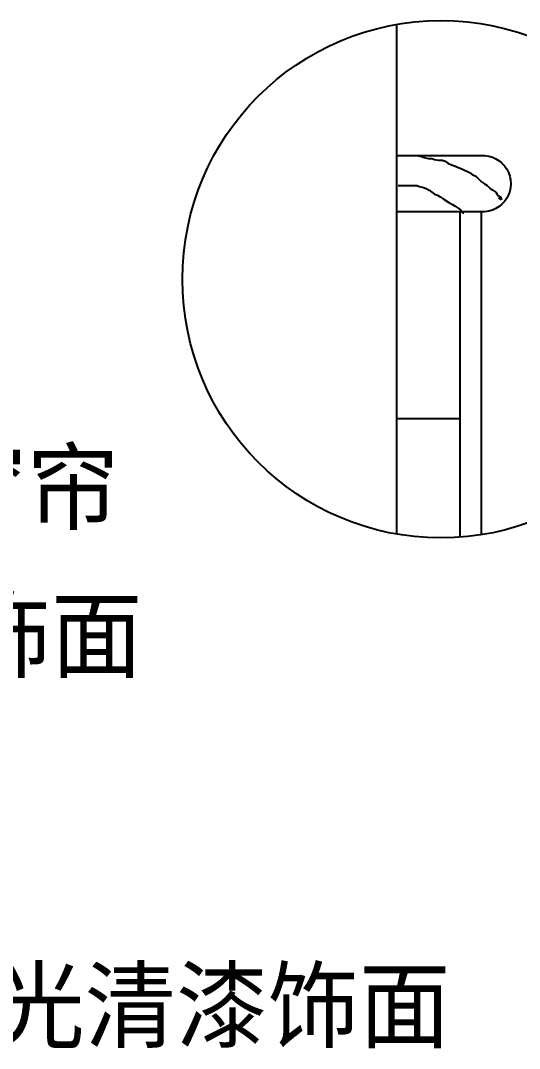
# Model space of a CAD drawing. Header units: metres. Extents: x 196 to 5438, y 102 to 7180.
# Drawn here: x 3800 to 4226, y 2003 to 2880 of the extents above; entities that cross this region are included whole.
import ezdxf

# ---------------------------------------------------------------- set-up
doc = ezdxf.new("R2010")
doc.units = ezdxf.units.M
for name, color, linetype in [('2', 2, 'Continuous'), ('4', 4, 'Continuous'), ('7', 7, 'Continuous'), ('BH', 3, 'Continuous'), ('DIM', 3, 'Continuous'), ('TEXT', 3, 'Continuous')]:
    doc.layers.add(name, color=color, linetype=linetype)

msp = doc.modelspace()

# ---------------------------------------------------------------- hatches: boundary and pattern name
at = {"layer": 'BH'}
h = msp.add_hatch(dxfattribs=at)
h.set_pattern_fill('ANSI31', scale=500)
h.paths.add_polyline_path([(4121.1, 2876.81, 0.36), (3938.29, 2659.45, 0.36), (4121.1, 2442.1)])
h = msp.add_hatch(dxfattribs=at)
h.set_pattern_fill('DOLMIT', scale=80)
h.paths.add_polyline_path([(4175.1, 2716.93), (4121.1, 2716.93), (4121.1, 2442.1, 0.06), (4175.1, 2439.43)])

# ---------------------------------------------------------------- linework, layer by layer
at = {"layer": '2'}
msp.add_line((4121.1, 2876.81), (4121.1, 2442.1), dxfattribs=at)
at = {"layer": '4'}
msp.add_line((4193.1, 2716.93), (4193.1, 2441.5), dxfattribs=at)
msp.add_lwpolyline([(4121.1, 2764.93), (4193.1, 2764.93, -1.06), (4193.1, 2716.93), (4121.1, 2716.93)], format="xyb", dxfattribs=at)
at = {"layer": '7'}
msp.add_line((4175.1, 2716.93), (4175.1, 2439.43), dxfattribs=at)
at = {"layer": 'BH'}
for p, q in [((4138.3, 2764.92), (4142.31, 2764.11)), ((4142.31, 2764.11), (4144.71, 2763.31)), ((4144.71, 2763.31), (4147.92, 2762.51)), ((4147.92, 2762.51), (4151.13, 2762.51)), ((4151.13, 2762.51), (4153.53, 2761.71)), ((4153.53, 2761.71), (4156.74, 2760.91)), ((4156.74, 2760.91), (4159.94, 2760.91)), ((4159.94, 2760.91), (4162.35, 2760.11)), ((4162.35, 2760.11), (4164.75, 2758.51)), ((4164.75, 2758.51), (4167.96, 2756.91)), ((4167.96, 2756.91), (4170.36, 2756.1)), ((4170.36, 2756.1), (4174.37, 2754.5)), ((4174.37, 2754.5), (4176.78, 2753.7)), ((4176.78, 2753.7), (4183.19, 2750.5)), ((4183.19, 2750.5), (4185.59, 2748.9)), ((4185.59, 2748.9), (4188.8, 2747.29)), ((4188.8, 2747.29), (4191.2, 2744.89)), ((4191.2, 2744.89), (4193.61, 2742.49)), ((4122.27, 2739.29), (4138.3, 2739.29)), ((4138.3, 2739.29), (4140.71, 2738.48)), ((4140.71, 2738.48), (4143.91, 2737.68)), ((4143.91, 2737.68), (4146.32, 2736.88)), ((4146.32, 2736.88), (4148.72, 2735.28)), ((4148.72, 2735.28), (4151.13, 2733.68)), ((4193.61, 2742.49), (4196.01, 2740.89)), ((4196.01, 2740.89), (4198.42, 2739.29)), ((4198.42, 2739.29), (4200.82, 2736.88)), ((4200.82, 2736.88), (4203.23, 2735.28)), ((4203.23, 2735.28), (4205.63, 2733.68)), ((4151.13, 2733.68), (4153.53, 2732.08)), ((4153.53, 2732.08), (4155.94, 2731.28)), ((4155.94, 2731.28), (4158.34, 2729.67)), ((4158.34, 2729.67), (4160.74, 2728.07)), ((4160.74, 2728.07), (4165.55, 2724.87)), ((4205.63, 2733.68), (4207.23, 2731.28)), ((4207.23, 2731.28), (4209.64, 2729.67)), ((4210.44, 2727.27), (4208.03, 2728.87)), ((4209.64, 2729.67), (4210.44, 2727.27)), ((4165.55, 2724.87), (4168.76, 2723.27)), ((4168.76, 2723.27), (4171.16, 2721.66)), ((4171.16, 2721.66), (4173.57, 2720.06)), ((4173.57, 2720.06), (4175.97, 2718.46)), ((4175.97, 2718.46), (4177.58, 2716.06)), ((4177.58, 2716.06), (4178.38, 2716.06))]:
    msp.add_line(p, q, dxfattribs=at)
at = {"layer": 'DIM'}
msp.add_circle((4158.91, 2659.45), 220.62, dxfattribs=at)

# ---------------------------------------------------------------- texts
at = {"layer": 'TEXT'}
for s, p in [('窗帘', (3727.69, 2452.36)), ('木作踢脚线亚光清漆饰面', (3046.15, 2325.88)), ('实木窗框亚光清漆饰面', (3387, 2010.15))]:
    msp.add_text(s, height=60, dxfattribs=at).set_placement(p)

doc.saveas('drawing.dxf')
